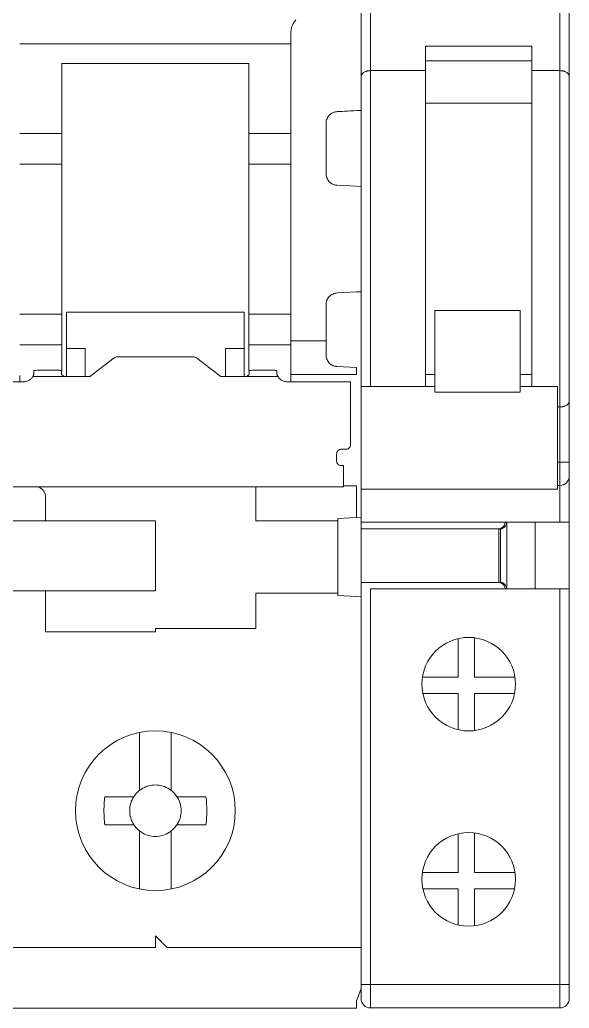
# Model space of a CAD drawing. Header units: millimetres. Extents: x 4137 to 6698, y 1400 to 3585.
# Drawn here: x 4660.75 to 4684.25, y 2326.03 to 2368.31 of the extents above; entities that cross this region are included whole.
import ezdxf

# ---------------------------------------------------------------- set-up
doc = ezdxf.new("R2010")
doc.units = ezdxf.units.MM
doc.layers.add('000-PI-Oprema', color=30, linetype='Continuous', lineweight=5)

msp = doc.modelspace()

# ---------------------------------------------------------------- linework, layer by layer
at = {"layer": '000-PI-Oprema', "color": 0, "linetype": 'ByBlock', "lineweight": 0}
for p, q in [((4675.348, 2365.88), (4675.348, 2392.491)), ((4675.748, 2366.135), (4675.748, 2392.491)), ((4683.848, 2366.135), (4683.848, 2392.491)), ((4684.248, 2392.491), (4684.248, 2365.88)), ((4684.248, 2392.491), (4684.248, 2365.88)), ((4678.098, 2366.135), (4678.098, 2367.176)), ((4682.648, 2367.176), (4678.098, 2367.176)), ((4682.648, 2367.176), (4682.648, 2366.135)), ((4682.648, 2366.561), (4678.098, 2366.561)), ((4675.348, 2352.631), (4675.348, 2365.88)), ((4678.098, 2366.135), (4675.748, 2366.135)), ((4675.748, 2366.135), (4675.748, 2352.631)), ((4678.098, 2366.135), (4678.098, 2352.631)), ((4683.848, 2366.135), (4682.648, 2366.135)), ((4682.648, 2352.631), (4682.648, 2366.135)), ((4683.848, 2351.747), (4683.848, 2366.135)), ((4684.248, 2365.88), (4684.248, 2352.002)), ((4682.648, 2364.747), (4678.098, 2364.747)), ((4682.648, 2364.741), (4678.098, 2364.741)), ((4680.748, 2364.747), (4680.748, 2364.741)), ((4678.498, 2355.882), (4678.498, 2352.384)), ((4682.148, 2355.882), (4678.498, 2355.882)), ((4682.148, 2355.882), (4682.148, 2352.384)), ((4678.098, 2353.141), (4678.498, 2353.141)), ((4678.498, 2353.135), (4678.098, 2353.135)), ((4682.148, 2353.141), (4682.648, 2353.141)), ((4682.648, 2353.135), (4682.148, 2353.135)), ((4675.348, 2327.041), (4675.348, 2352.631)), ((4678.498, 2352.631), (4675.348, 2352.631)), ((4683.748, 2352.631), (4682.148, 2352.631)), ((4683.748, 2352.631), (4683.748, 2348.231)), ((4682.148, 2352.384), (4678.498, 2352.384)), ((4684.248, 2352.002), (4684.248, 2349.391)), ((4683.848, 2351.747), (4683.748, 2351.747)), ((4683.848, 2349.391), (4683.848, 2351.747)), ((4683.748, 2349.391), (4683.848, 2349.391)), ((4684.248, 2349.391), (4683.848, 2349.391)), ((4683.848, 2348.391), (4683.848, 2349.391)), ((4684.248, 2349.391), (4684.248, 2348.791)), ((4684.248, 2348.791), (4684.248, 2346.816)), ((4675.348, 2348.231), (4683.748, 2348.231)), ((4683.748, 2348.391), (4683.848, 2348.391)), ((4683.848, 2346.816), (4683.848, 2348.391)), ((4675.348, 2346.816), (4683.848, 2346.816)), ((4681.574, 2346.816), (4681.574, 2343.966)), ((4682.796, 2346.816), (4682.796, 2343.966)), ((4682.798, 2346.816), (4682.798, 2343.966)), ((4684.248, 2346.816), (4683.848, 2346.816)), ((4684.248, 2346.816), (4684.248, 2343.966)), ((4675.348, 2346.541), (4681.241, 2346.541)), ((4681.241, 2346.541), (4681.312, 2346.541)), ((4681.241, 2346.541), (4681.241, 2344.241)), ((4681.312, 2346.541), (4681.312, 2344.241)), ((4681.326, 2346.541), (4681.312, 2346.541)), ((4681.241, 2344.241), (4675.348, 2344.241)), ((4681.312, 2344.241), (4681.241, 2344.241)), ((4681.326, 2344.241), (4681.312, 2344.241)), ((4675.748, 2343.966), (4683.848, 2343.966)), ((4675.748, 2327.041), (4675.748, 2343.966)), ((4683.848, 2343.966), (4684.248, 2343.966)), ((4683.848, 2327.041), (4683.848, 2343.966)), ((4684.248, 2343.966), (4684.248, 2327.041)), ((4679.497, 2341.84), (4679.497, 2340.191)), ((4680.197, 2341.876), (4680.197, 2340.191)), ((4677.97, 2340.191), (4679.497, 2340.191)), ((4680.197, 2340.191), (4681.925, 2340.191)), ((4679.497, 2339.491), (4677.988, 2339.491)), ((4679.497, 2339.491), (4679.497, 2337.943)), ((4680.197, 2337.907), (4680.197, 2339.491)), ((4681.907, 2339.491), (4680.197, 2339.491)), ((4679.497, 2333.49), (4679.497, 2331.841)), ((4680.197, 2333.526), (4680.197, 2331.841)), ((4677.97, 2331.841), (4679.497, 2331.841)), ((4680.197, 2331.841), (4681.925, 2331.841)), ((4677.988, 2331.141), (4679.497, 2331.141)), ((4679.497, 2331.141), (4679.497, 2329.593)), ((4680.197, 2329.557), (4680.197, 2331.141)), ((4681.907, 2331.141), (4680.197, 2331.141)), ((4675.348, 2326.441), (4675.348, 2327.041)), ((4675.748, 2327.041), (4675.348, 2327.041)), ((4675.748, 2327.041), (4683.848, 2327.041)), ((4675.748, 2326.041), (4675.748, 2327.041)), ((4684.248, 2327.041), (4683.848, 2327.041)), ((4683.848, 2326.041), (4683.848, 2327.041)), ((4684.248, 2327.041), (4684.248, 2326.441)), ((4675.748, 2326.041), (4683.848, 2326.041))]:
    msp.add_line(p, q, dxfattribs=at)
at = {"layer": '000-PI-Oprema', "color": 0, "lineweight": 0}
for p, q in [((4672.348, 2367.28), (4660.748, 2367.28)), ((4662.548, 2365.61), (4662.548, 2366.434)), ((4670.548, 2366.434), (4662.548, 2366.434)), ((4670.548, 2366.434), (4670.548, 2365.61)), ((4662.548, 2365.61), (4662.548, 2363.445)), ((4670.548, 2363.445), (4670.548, 2365.61)), ((4675.348, 2364.052), (4675.348, 2361.178)), ((4660.748, 2363.445), (4662.548, 2363.445)), ((4662.548, 2363.445), (4662.548, 2362.135)), ((4670.548, 2362.135), (4670.548, 2363.445)), ((4670.548, 2363.445), (4672.348, 2363.445)), ((4662.548, 2362.135), (4660.748, 2362.135)), ((4662.548, 2362.135), (4662.548, 2355.722)), ((4670.548, 2355.722), (4670.548, 2362.135)), ((4672.348, 2362.135), (4670.548, 2362.135)), ((4674.322, 2361.232), (4675.148, 2361.189)), ((4675.148, 2361.189), (4675.348, 2361.178)), ((4675.148, 2356.668), (4674.322, 2356.625)), ((4675.348, 2356.679), (4675.148, 2356.668)), ((4675.348, 2356.679), (4675.348, 2355.505)), ((4660.748, 2355.722), (4662.548, 2355.722)), ((4662.548, 2355.722), (4662.548, 2354.412)), ((4662.748, 2354.248), (4662.748, 2355.799)), ((4662.748, 2355.799), (4670.348, 2355.799)), ((4670.348, 2355.799), (4670.348, 2354.248)), ((4670.548, 2355.8), (4670.543, 2355.8)), ((4670.548, 2354.412), (4670.548, 2355.722)), ((4670.548, 2355.722), (4672.348, 2355.722)), ((4662.548, 2354.412), (4660.748, 2354.412)), ((4662.548, 2354.412), (4662.548, 2353.308)), ((4670.548, 2353.287), (4670.548, 2354.412)), ((4670.548, 2354.412), (4672.348, 2354.412)), ((4673.848, 2354.578), (4672.348, 2354.578)), ((4662.748, 2354.248), (4663.548, 2354.248)), ((4662.748, 2353.046), (4662.748, 2354.248)), ((4663.548, 2354.248), (4663.548, 2353.046)), ((4669.548, 2354.248), (4670.348, 2354.248)), ((4669.548, 2353.046), (4669.548, 2354.248)), ((4670.348, 2354.248), (4670.348, 2353.046)), ((4663.806, 2353.091), (4664.789, 2353.844)), ((4664.931, 2353.889), (4668.165, 2353.889)), ((4668.306, 2353.844), (4669.289, 2353.091)), ((4674.322, 2353.475), (4675.148, 2353.432)), ((4660.748, 2353.099), (4660.748, 2352.817)), ((4661.347, 2353.223), (4661.347, 2353.302)), ((4662.331, 2353.319), (4661.547, 2353.319)), ((4662.531, 2353.302), (4662.531, 2353.223)), ((4670.565, 2353.223), (4670.565, 2353.302)), ((4671.548, 2353.319), (4670.765, 2353.319)), ((4671.748, 2353.302), (4671.748, 2353.223)), ((4672.348, 2352.828), (4672.348, 2353.251)), ((4675.148, 2353.132), (4672.348, 2353.132)), ((4654.648, 2352.817), (4660.847, 2352.817)), ((4661.306, 2353.046), (4662.731, 2353.046)), ((4663.665, 2353.046), (4662.731, 2353.046)), ((4670.365, 2353.046), (4669.431, 2353.046)), ((4671.79, 2353.046), (4670.365, 2353.046)), ((4672.248, 2352.817), (4674.898, 2352.817)), ((4674.898, 2352.817), (4674.898, 2352.204)), ((4674.898, 2350.138), (4674.898, 2351.547)), ((4674.298, 2349.74), (4674.298, 2349.441)), ((4674.698, 2349.939), (4674.498, 2349.939)), ((4674.498, 2349.241), (4674.598, 2349.241)), ((4674.598, 2349.152), (4674.598, 2349.241)), ((4675.348, 2349.545), (4675.348, 2349.378)), ((4675.348, 2349.228), (4675.348, 2347.031)), ((4644.998, 2348.331), (4670.498, 2348.331)), ((4670.498, 2348.33), (4674.598, 2348.33)), ((4670.848, 2348.33), (4670.848, 2346.878)), ((4675.148, 2348.378), (4674.598, 2348.378)), ((4675.148, 2348.378), (4675.148, 2347.02)), ((4661.848, 2346.878), (4661.848, 2347.878)), ((4658.748, 2346.878), (4661.848, 2346.878)), ((4662.248, 2346.878), (4661.848, 2346.878)), ((4666.548, 2346.878), (4662.248, 2346.878)), ((4666.548, 2343.878), (4666.548, 2346.878)), ((4671.248, 2346.878), (4670.848, 2346.878)), ((4671.248, 2346.878), (4674.348, 2346.878)), ((4674.348, 2346.978), (4675.148, 2347.02)), ((4674.348, 2346.878), (4674.348, 2346.978)), ((4674.348, 2343.778), (4674.348, 2346.878)), ((4675.348, 2347.031), (4675.148, 2347.02)), ((4675.348, 2347.031), (4675.348, 2343.626)), ((4684.248, 2344.778), (4684.243, 2344.783)), ((4675.353, 2344.578), (4675.348, 2344.578)), ((4661.848, 2343.878), (4658.748, 2343.878)), ((4661.848, 2342.128), (4661.848, 2343.878)), ((4661.848, 2343.878), (4662.248, 2343.878)), ((4662.248, 2343.878), (4666.548, 2343.878)), ((4671.248, 2343.778), (4670.848, 2343.778)), ((4670.848, 2342.278), (4670.848, 2343.778)), ((4671.248, 2343.778), (4674.348, 2343.778)), ((4674.348, 2343.678), (4674.348, 2343.778)), ((4675.148, 2343.636), (4674.348, 2343.678)), ((4675.348, 2343.626), (4675.148, 2343.636)), ((4675.348, 2343.626), (4675.348, 2329.478)), ((4666.548, 2342.128), (4661.848, 2342.128)), ((4666.548, 2342.278), (4666.548, 2342.128)), ((4666.548, 2342.278), (4670.848, 2342.278)), ((4675.348, 2339.978), (4675.353, 2339.978)), ((4684.243, 2339.773), (4684.248, 2339.778)), ((4665.873, 2337.829), (4665.873, 2337.755)), ((4667.223, 2337.755), (4667.223, 2337.829)), ((4665.873, 2337.755), (4665.873, 2335.635)), ((4667.223, 2335.347), (4667.223, 2337.755)), ((4664.384, 2335.078), (4665.242, 2335.078)), ((4668.712, 2335.078), (4667.854, 2335.078)), ((4665.242, 2333.878), (4664.384, 2333.878)), ((4668.712, 2333.878), (4667.854, 2333.878)), ((4665.873, 2333.322), (4665.873, 2331.202)), ((4667.223, 2331.202), (4667.223, 2333.322)), ((4665.873, 2331.202), (4665.873, 2331.128)), ((4667.223, 2331.128), (4667.223, 2331.202)), ((4675.348, 2329.478), (4675.348, 2326.878)), ((4666.548, 2328.628), (4657.748, 2328.628)), ((4675.348, 2328.628), (4667.048, 2328.628)), ((4675.348, 2326.878), (4675.148, 2326.328)), ((4662.748, 2326.028), (4657.948, 2326.028)), ((4662.748, 2326.028), (4670.368, 2326.028)), ((4675.148, 2326.028), (4670.368, 2326.028))]:
    msp.add_line(p, q, dxfattribs=at)
at = {"layer": '000-PI-Oprema', "color": 0, "linetype": 'ByBlock', "lineweight": 0}
for centre in [(4679.948, 2339.891), (4679.948, 2331.541)]:
    msp.add_circle(centre, 2, dxfattribs=at)
at = {"layer": '000-PI-Oprema', "color": 0, "lineweight": 0}
msp.add_circle((4666.548, 2334.478), 3.418, dxfattribs=at)
at = {"layer": '000-PI-Oprema', "color": 0, "linetype": 'ByBlock', "lineweight": 0}
for centre, start, end in [((4683.848, 2348.791), 270, 0), ((4675.748, 2326.441), 180, 270), ((4683.848, 2326.441), 270, 0)]:
    msp.add_arc(centre, 0.4, start, end, dxfattribs=at)
at = {"layer": '000-PI-Oprema', "color": 0, "lineweight": 0}
for centre, radius, start, end in [((4661.348, 2347.878), 0.5, 0, 64.7859), ((4666.548, 2334.478), 1.1, 123.0557, 133.0681), ((4666.548, 2334.478), 1.1, 46.9319, 56.9443), ((4666.548, 2334.478), 1.1, 136.9319, 146.9443), ((4666.548, 2334.478), 1.1, 135, 136.9319), ((4666.548, 2334.478), 1.1, 133.0681, 135), ((4666.548, 2334.478), 1.1, 45, 46.9319), ((4666.548, 2334.478), 1.1, 43.0681, 45), ((4666.548, 2334.478), 1.1, 33.0557, 43.0681), ((4666.548, 2334.478), 1.1, 213.0557, 223.0681), ((4666.548, 2334.478), 1.1, 223.0681, 225), ((4666.548, 2334.478), 1.1, 225, 226.9319), ((4666.548, 2334.478), 1.1, 226.9319, 236.9443), ((4666.548, 2334.478), 1.1, 303.0557, 313.0681), ((4666.548, 2334.478), 1.1, 313.0681, 315), ((4666.548, 2334.478), 1.1, 315, 316.9319), ((4666.548, 2334.478), 1.1, 316.9319, 326.9443)]:
    msp.add_arc(centre, radius, start, end, dxfattribs=at)
for points, knots in [([(4672.348, 2367.821), (4672.349, 2367.842), (4672.351, 2367.886), (4672.365, 2367.952), (4672.387, 2368.018), (4672.416, 2368.085), (4672.467, 2368.184), (4672.514, 2368.259), (4672.548, 2368.311)], [0, 0, 0, 0, 0.117336, 0.242611, 0.377617, 0.505972, 0.652001, 1, 1, 1, 1]), ([(4675.348, 2368.311), (4675.348, 2368.279), (4675.348, 2368.215), (4675.348, 2368.119), (4675.348, 2368.024), (4675.348, 2367.897), (4675.348, 2367.741), (4675.348, 2367.565), (4675.348, 2367.405), (4675.348, 2367.268), (4675.348, 2367.152), (4675.348, 2367.097), (4675.348, 2367.07)], [0, 0, 0, 0, 0.061391, 0.122427, 0.18342, 0.24468, 0.372209, 0.500076, 0.627605, 0.755472, 0.877481, 1, 1, 1, 1]), ([(4672.348, 2367.667), (4672.348, 2367.677), (4672.348, 2367.696), (4672.348, 2367.733), (4672.348, 2367.774), (4672.348, 2367.806), (4672.348, 2367.821)], [0, 0, 0, 0, 0.251193, 0.5, 0.748807, 1, 1, 1, 1]), ([(4672.348, 2364.606), (4672.348, 2364.689), (4672.348, 2364.856), (4672.348, 2365.097), (4672.348, 2365.332), (4672.348, 2365.559), (4672.348, 2365.779), (4672.348, 2365.992), (4672.348, 2366.198), (4672.348, 2366.462), (4672.348, 2366.771), (4672.348, 2367.108), (4672.348, 2367.411), (4672.348, 2367.582), (4672.348, 2367.667)], [0, 0, 0, 0, 0.062754, 0.125301, 0.187708, 0.250043, 0.312375, 0.374772, 0.437302, 0.500033, 0.625237, 0.749935, 0.874674, 1, 1, 1, 1]), ([(4675.348, 2367.07), (4675.348, 2367.033), (4675.348, 2366.959), (4675.348, 2366.839), (4675.348, 2366.713), (4675.348, 2366.579), (4675.348, 2366.437), (4675.348, 2366.288), (4675.348, 2366.132), (4675.348, 2365.914), (4675.348, 2365.626), (4675.348, 2365.254), (4675.348, 2364.858), (4675.348, 2364.576), (4675.348, 2364.434)], [0, 0, 0, 0, 0.062728, 0.125272, 0.18769, 0.250045, 0.312396, 0.374803, 0.437328, 0.500029, 0.625194, 0.749922, 0.874696, 1, 1, 1, 1]), ([(4672.348, 2363.212), (4672.348, 2363.283), (4672.348, 2363.425), (4672.348, 2363.633), (4672.348, 2363.837), (4672.348, 2364.037), (4672.348, 2364.231), (4672.348, 2364.422), (4672.348, 2364.544), (4672.348, 2364.606)], [0, 0, 0, 0, 0.143512, 0.28637, 0.428834, 0.571166, 0.71363, 0.856488, 1, 1, 1, 1]), ([(4674.322, 2364.382), (4674.303, 2364.38), (4674.266, 2364.377), (4674.21, 2364.364), (4674.154, 2364.345), (4674.1, 2364.318), (4674.047, 2364.284), (4673.992, 2364.237), (4673.935, 2364.17), (4673.886, 2364.083), (4673.854, 2363.984), (4673.85, 2363.916), (4673.848, 2363.882)], [0, 0, 0, 0, 0.067869, 0.138425, 0.211987, 0.288836, 0.369219, 0.453352, 0.573685, 0.721104, 0.860335, 1, 1, 1, 1]), ([(4673.848, 2363.882), (4673.848, 2363.817), (4673.848, 2363.685), (4673.848, 2363.484), (4673.848, 2363.347), (4673.848, 2363.279)], [0, 0, 0, 0, 0.333419, 0.666581, 1, 1, 1, 1]), ([(4672.348, 2354.645), (4672.348, 2354.759), (4672.348, 2354.987), (4672.348, 2355.332), (4672.348, 2355.68), (4672.348, 2356.031), (4672.348, 2356.384), (4672.348, 2356.981), (4672.348, 2357.828), (4672.348, 2358.928), (4672.348, 2360.028), (4672.348, 2360.995), (4672.348, 2361.827), (4672.348, 2362.527), (4672.348, 2362.983), (4672.348, 2363.212)], [0, 0, 0, 0, 0.041431, 0.082793, 0.124119, 0.165441, 0.206793, 0.248207, 0.374079, 0.500012, 0.625883, 0.751817, 0.834548, 0.917188, 1, 1, 1, 1]), ([(4673.848, 2363.279), (4673.848, 2363.177), (4673.848, 2362.974), (4673.848, 2362.667), (4673.848, 2362.357), (4673.848, 2362.046), (4673.848, 2361.836), (4673.848, 2361.731)], [0, 0, 0, 0, 0.200123, 0.400061, 0.599939, 0.799877, 1, 1, 1, 1]), ([(4674.322, 2361.232), (4674.301, 2361.234), (4674.259, 2361.238), (4674.198, 2361.253), (4674.129, 2361.279), (4674.056, 2361.321), (4673.984, 2361.384), (4673.925, 2361.458), (4673.881, 2361.544), (4673.853, 2361.636), (4673.849, 2361.699), (4673.848, 2361.731)], [0, 0, 0, 0, 0.082209, 0.16366, 0.245689, 0.369303, 0.493372, 0.618767, 0.744744, 0.872104, 1, 1, 1, 1]), ([(4675.348, 2361.178), (4675.348, 2361.072), (4675.348, 2360.86), (4675.348, 2360.54), (4675.348, 2360.219), (4675.348, 2359.897), (4675.348, 2359.575), (4675.348, 2359.252), (4675.348, 2358.848), (4675.348, 2358.363), (4675.348, 2357.799), (4675.348, 2357.236), (4675.348, 2356.865), (4675.348, 2356.679)], [0, 0, 0, 0, 0.071572, 0.143012, 0.214372, 0.285701, 0.357051, 0.428472, 0.500015, 0.625079, 0.749917, 0.8748, 1, 1, 1, 1]), ([(4673.848, 2356.125), (4673.848, 2356.147), (4673.85, 2356.189), (4673.863, 2356.252), (4673.886, 2356.323), (4673.925, 2356.398), (4673.984, 2356.473), (4674.056, 2356.536), (4674.138, 2356.582), (4674.228, 2356.615), (4674.29, 2356.621), (4674.322, 2356.625)], [0, 0, 0, 0, 0.085573, 0.170275, 0.255463, 0.381339, 0.506835, 0.630803, 0.754517, 0.877108, 1, 1, 1, 1]), ([(4673.848, 2356.125), (4673.848, 2356.021), (4673.848, 2355.811), (4673.848, 2355.5), (4673.848, 2355.19), (4673.848, 2354.882), (4673.848, 2354.679), (4673.848, 2354.578)], [0, 0, 0, 0, 0.200123, 0.400061, 0.599939, 0.799877, 1, 1, 1, 1]), ([(4675.348, 2355.528), (4675.348, 2355.514), (4675.348, 2355.486), (4675.348, 2355.264), (4675.348, 2354.916), (4675.348, 2354.459), (4675.348, 2354.076), (4675.348, 2353.805)], [0, 0, 0, 0, 0.201961, 0.403921, 0.605881, 0.807842, 1, 1, 1, 1]), ([(4672.348, 2353.251), (4672.348, 2353.313), (4672.348, 2353.435), (4672.348, 2353.626), (4672.348, 2353.82), (4672.348, 2354.02), (4672.348, 2354.223), (4672.348, 2354.432), (4672.348, 2354.574), (4672.348, 2354.645)], [0, 0, 0, 0, 0.143512, 0.28637, 0.428834, 0.571166, 0.71363, 0.856488, 1, 1, 1, 1]), ([(4673.848, 2354.578), (4673.848, 2354.51), (4673.848, 2354.373), (4673.848, 2354.171), (4673.848, 2354.04), (4673.848, 2353.974)], [0, 0, 0, 0, 0.333419, 0.666581, 1, 1, 1, 1]), ([(4674.322, 2353.475), (4674.302, 2353.477), (4674.264, 2353.48), (4674.207, 2353.493), (4674.142, 2353.517), (4674.07, 2353.555), (4673.996, 2353.615), (4673.933, 2353.689), (4673.885, 2353.777), (4673.854, 2353.873), (4673.85, 2353.941), (4673.848, 2353.974)], [0, 0, 0, 0, 0.070997, 0.142096, 0.214572, 0.332081, 0.453288, 0.585757, 0.721078, 0.860541, 1, 1, 1, 1]), ([(4661.347, 2353.173), (4661.347, 2353.164), (4661.346, 2353.147), (4661.338, 2353.116), (4661.325, 2353.083), (4661.312, 2353.059), (4661.306, 2353.046)], [0, 0, 0, 0, 0.256458, 0.506841, 0.753776, 1, 1, 1, 1]), ([(4661.347, 2353.302), (4661.347, 2353.306), (4661.369, 2353.311), (4661.443, 2353.317), (4661.495, 2353.319), (4661.547, 2353.319)], [0, 0, 0, 0, 0.5, 0.5, 1, 1, 1, 1]), ([(4662.531, 2353.302), (4662.53, 2353.303), (4662.528, 2353.305), (4662.517, 2353.308), (4662.498, 2353.311), (4662.465, 2353.315), (4662.41, 2353.318), (4662.357, 2353.319), (4662.331, 2353.319)], [0, 0, 0, 0, 0.128148, 0.251094, 0.373747, 0.501054, 0.748354, 1, 1, 1, 1]), ([(4662.731, 2353.046), (4662.717, 2353.047), (4662.69, 2353.048), (4662.652, 2353.057), (4662.617, 2353.071), (4662.577, 2353.096), (4662.538, 2353.133), (4662.533, 2353.16), (4662.531, 2353.173)], [0, 0, 0, 0, 0.128818, 0.251822, 0.37424, 0.501366, 0.746636, 1, 1, 1, 1]), ([(4663.806, 2353.091), (4663.796, 2353.085), (4663.777, 2353.071), (4663.742, 2353.057), (4663.704, 2353.048), (4663.678, 2353.047), (4663.665, 2353.046)], [0, 0, 0, 0, 0.25487, 0.5, 0.74513, 1, 1, 1, 1]), ([(4669.431, 2353.046), (4669.417, 2353.047), (4669.391, 2353.048), (4669.353, 2353.057), (4669.319, 2353.071), (4669.299, 2353.085), (4669.289, 2353.091)], [0, 0, 0, 0, 0.25487, 0.5, 0.74513, 1, 1, 1, 1]), ([(4670.565, 2353.173), (4670.564, 2353.166), (4670.563, 2353.154), (4670.552, 2353.132), (4670.534, 2353.111), (4670.501, 2353.083), (4670.445, 2353.053), (4670.392, 2353.049), (4670.365, 2353.046)], [0, 0, 0, 0, 0.130698, 0.254597, 0.376443, 0.501216, 0.749391, 1, 1, 1, 1]), ([(4670.565, 2353.302), (4670.565, 2353.306), (4670.586, 2353.311), (4670.66, 2353.317), (4670.712, 2353.319), (4670.765, 2353.319)], [0, 0, 0, 0, 0.5, 0.5, 1, 1, 1, 1]), ([(4671.748, 2353.302), (4671.747, 2353.303), (4671.746, 2353.305), (4671.734, 2353.308), (4671.716, 2353.311), (4671.682, 2353.315), (4671.627, 2353.318), (4671.575, 2353.319), (4671.548, 2353.319)], [0, 0, 0, 0, 0.128148, 0.251094, 0.373747, 0.501054, 0.748354, 1, 1, 1, 1]), ([(4671.79, 2353.046), (4671.783, 2353.059), (4671.77, 2353.083), (4671.758, 2353.116), (4671.749, 2353.147), (4671.748, 2353.164), (4671.748, 2353.173)], [0, 0, 0, 0, 0.246224, 0.493159, 0.743542, 1, 1, 1, 1]), ([(4675.348, 2353.423), (4675.348, 2353.351), (4675.348, 2353.209), (4675.348, 2353.002), (4675.348, 2352.801), (4675.348, 2352.606), (4675.348, 2352.417), (4675.348, 2352.235), (4675.348, 2352.058), (4675.348, 2351.832), (4675.348, 2351.565), (4675.348, 2351.275), (4675.348, 2351.012), (4675.348, 2350.862), (4675.348, 2350.787)], [0, 0, 0, 0, 0.062728, 0.125272, 0.18769, 0.250045, 0.312396, 0.374803, 0.437328, 0.500029, 0.625194, 0.749922, 0.874696, 1, 1, 1, 1]), ([(4661.306, 2353.046), (4661.295, 2353.03), (4661.274, 2352.996), (4661.231, 2352.951), (4661.18, 2352.912), (4661.104, 2352.867), (4660.993, 2352.826), (4660.896, 2352.82), (4660.847, 2352.817)], [0, 0, 0, 0, 0.126929, 0.250928, 0.374602, 0.500576, 0.748126, 1, 1, 1, 1]), ([(4672.248, 2352.817), (4672.223, 2352.817), (4672.175, 2352.819), (4672.104, 2352.831), (4672.037, 2352.851), (4671.953, 2352.887), (4671.859, 2352.948), (4671.813, 2353.013), (4671.79, 2353.046)], [0, 0, 0, 0, 0.126929, 0.250928, 0.374602, 0.500576, 0.748126, 1, 1, 1, 1]), ([(4675.348, 2350.787), (4675.348, 2350.774), (4675.348, 2350.748), (4675.348, 2350.7), (4675.348, 2350.647), (4675.348, 2350.568), (4675.348, 2350.452), (4675.348, 2350.293), (4675.348, 2350.116), (4675.348, 2349.93), (4675.348, 2349.738), (4675.348, 2349.61), (4675.348, 2349.545)], [0, 0, 0, 0, 0.061391, 0.122427, 0.18342, 0.24468, 0.372209, 0.500076, 0.627605, 0.755472, 0.877481, 1, 1, 1, 1]), ([(4674.698, 2349.939), (4674.711, 2349.94), (4674.737, 2349.941), (4674.775, 2349.953), (4674.81, 2349.971), (4674.849, 2350.004), (4674.89, 2350.059), (4674.895, 2350.112), (4674.898, 2350.138)], [0, 0, 0, 0, 0.128148, 0.251094, 0.373747, 0.501054, 0.748354, 1, 1, 1, 1]), ([(4674.498, 2349.939), (4674.445, 2349.939), (4674.393, 2349.917), (4674.319, 2349.844), (4674.298, 2349.792), (4674.298, 2349.74)], [0, 0, 0, 0, 0.5, 0.5, 1, 1, 1, 1]), ([(4674.298, 2349.441), (4674.298, 2349.389), (4674.319, 2349.337), (4674.393, 2349.263), (4674.445, 2349.241), (4674.498, 2349.241)], [0, 0, 0, 0, 0.5, 0.5, 1, 1, 1, 1]), ([(4675.348, 2349.378), (4675.348, 2349.365), (4675.348, 2349.339), (4675.348, 2349.302), (4675.348, 2349.266), (4675.348, 2349.235), (4675.348, 2349.23), (4675.348, 2349.228)], [0, 0, 0, 0, 0.169382, 0.332374, 0.500748, 0.7482, 1, 1, 1, 1]), ([(4674.598, 2349.152), (4674.598, 2349.035), (4674.598, 2348.803), (4674.598, 2348.526), (4674.598, 2348.353), (4674.598, 2348.346), (4674.598, 2348.33)], [0, 0, 0, 0, 0.264619, 0.529237, 0.793855, 1, 1, 1, 1]), ([(4667.148, 2335.4), (4667.059, 2335.458), (4666.961, 2335.503), (4666.758, 2335.563), (4666.654, 2335.578), (4666.442, 2335.578), (4666.337, 2335.563), (4666.186, 2335.518), (4666.136, 2335.499), (4666.063, 2335.466), (4666.039, 2335.454), (4666.004, 2335.435), (4665.993, 2335.428), (4665.976, 2335.418), (4665.967, 2335.413), (4665.959, 2335.408), (4665.953, 2335.404), (4665.949, 2335.403), (4665.948, 2335.4)], [0, 0, 0, 0, 0.25, 0.25, 0.5, 0.5, 0.75, 0.75, 0.875, 0.875, 0.9375, 0.9375, 0.96875, 0.96875, 0.984375, 0.992187, 0.992187, 1, 1, 1, 1]), ([(4664.384, 2335.078), (4664.36, 2334.879), (4664.348, 2334.679), (4664.348, 2334.378), (4664.351, 2334.278), (4664.36, 2334.128), (4664.364, 2334.078), (4664.37, 2334.003), (4664.374, 2333.966), (4664.379, 2333.922), (4664.381, 2333.9), (4664.382, 2333.891), (4664.383, 2333.885), (4664.385, 2333.881), (4664.384, 2333.878)], [0, 0, 0, 0, 0.5, 0.5, 0.75, 0.75, 0.875, 0.875, 0.9375, 0.96875, 0.984375, 0.992188, 0.992188, 1, 1, 1, 1]), ([(4665.626, 2335.078), (4665.51, 2334.9), (4665.448, 2334.692), (4665.448, 2334.266), (4665.51, 2334.057), (4665.626, 2333.879)], [0, 0, 0, 0, 0.5, 0.5, 1, 1, 1, 1]), ([(4667.47, 2333.878), (4667.586, 2334.057), (4667.648, 2334.266), (4667.648, 2334.689), (4667.587, 2334.9), (4667.47, 2335.079)], [0, 0, 0, 0, 0.5, 0.5, 1, 1, 1, 1]), ([(4665.948, 2333.556), (4666.126, 2333.441), (4666.334, 2333.379), (4666.758, 2333.378), (4666.97, 2333.441), (4667.148, 2333.556)], [0, 0, 0, 0, 0.5, 0.5, 1, 1, 1, 1]), ([(4666.548, 2329.128), (4666.548, 2329.107), (4666.548, 2329.065), (4666.548, 2329.004), (4666.548, 2328.932), (4666.548, 2328.852), (4666.548, 2328.773), (4666.548, 2328.708), (4666.548, 2328.662), (4666.548, 2328.634), (4666.548, 2328.63), (4666.548, 2328.628)], [0, 0, 0, 0, 0.080758, 0.160392, 0.240099, 0.368585, 0.500066, 0.628554, 0.760036, 0.877963, 1, 1, 1, 1]), ([(4666.548, 2329.128), (4666.568, 2329.108), (4666.606, 2329.07), (4666.658, 2329.018), (4666.702, 2328.974), (4666.759, 2328.917), (4666.826, 2328.85), (4666.903, 2328.773), (4666.966, 2328.71), (4667.012, 2328.663), (4667.042, 2328.634), (4667.046, 2328.63), (4667.048, 2328.628)], [0, 0, 0, 0, 0.090531, 0.16862, 0.234268, 0.287481, 0.430984, 0.554468, 0.680793, 0.795506, 0.900919, 1, 1, 1, 1]), ([(4675.148, 2326.028), (4675.148, 2326.028), (4675.148, 2326.082), (4675.148, 2326.219), (4675.148, 2326.271), (4675.148, 2326.328)], [0, 0, 0, 0, 0.5, 0.5, 0.737757, 0.737757, 0.737757, 0.737757])]:
    msp.add_open_spline(points, degree=3, knots=knots, dxfattribs=at)
at = {"layer": '000-PI-Oprema', "color": 0, "linetype": 'ByBlock', "lineweight": 0}
for points, knots in [([(4675.348, 2365.88), (4675.348, 2365.884), (4675.348, 2365.888), (4675.348, 2365.896), (4675.35, 2365.907), (4675.352, 2365.919), (4675.359, 2365.942), (4675.365, 2365.957), (4675.378, 2365.979), (4675.383, 2365.986), (4675.394, 2366.001), (4675.406, 2366.015), (4675.42, 2366.028), (4675.436, 2366.041), (4675.444, 2366.047), (4675.47, 2366.065), (4675.49, 2366.077), (4675.523, 2366.092), (4675.534, 2366.096), (4675.558, 2366.105), (4675.582, 2366.113), (4675.608, 2366.119), (4675.628, 2366.123), (4675.635, 2366.125), (4675.649, 2366.127), (4675.656, 2366.128), (4675.69, 2366.133), (4675.719, 2366.135), (4675.748, 2366.135)], [0, 0, 0, 0, 0.03125, 0.03125, 0.0625, 0.125, 0.125, 0.25, 0.25, 0.3125, 0.3125, 0.375, 0.4375, 0.4375, 0.5, 0.5, 0.625, 0.625, 0.6875, 0.6875, 0.75, 0.8125, 0.8125, 0.84375, 0.84375, 0.875, 0.875, 1, 1, 1, 1]), ([(4683.848, 2366.135), (4683.877, 2366.135), (4683.905, 2366.133), (4683.94, 2366.128), (4683.947, 2366.127), (4683.96, 2366.125), (4683.967, 2366.123), (4683.987, 2366.119), (4684.013, 2366.113), (4684.038, 2366.105), (4684.061, 2366.096), (4684.073, 2366.092), (4684.105, 2366.077), (4684.125, 2366.065), (4684.151, 2366.047), (4684.16, 2366.041), (4684.175, 2366.028), (4684.189, 2366.015), (4684.201, 2366.001), (4684.212, 2365.986), (4684.217, 2365.979), (4684.23, 2365.957), (4684.237, 2365.942), (4684.243, 2365.919), (4684.246, 2365.907), (4684.247, 2365.896), (4684.248, 2365.888), (4684.248, 2365.884), (4684.248, 2365.88)], [0, 0, 0, 0, 0.125, 0.125, 0.15625, 0.15625, 0.1875, 0.1875, 0.25, 0.3125, 0.3125, 0.375, 0.375, 0.5, 0.5, 0.5625, 0.5625, 0.625, 0.6875, 0.6875, 0.75, 0.75, 0.875, 0.875, 0.9375, 0.96875, 0.96875, 1, 1, 1, 1]), ([(4683.848, 2351.747), (4683.877, 2351.747), (4683.905, 2351.749), (4683.94, 2351.754), (4683.947, 2351.755), (4683.96, 2351.757), (4683.967, 2351.759), (4683.987, 2351.763), (4684.013, 2351.769), (4684.038, 2351.777), (4684.061, 2351.786), (4684.073, 2351.791), (4684.105, 2351.806), (4684.125, 2351.817), (4684.151, 2351.835), (4684.16, 2351.841), (4684.175, 2351.854), (4684.189, 2351.868), (4684.201, 2351.882), (4684.212, 2351.896), (4684.217, 2351.903), (4684.23, 2351.925), (4684.237, 2351.94), (4684.243, 2351.963), (4684.246, 2351.975), (4684.247, 2351.986), (4684.248, 2351.994), (4684.248, 2351.998), (4684.248, 2352.002)], [0, 0, 0, 0, 0.125, 0.125, 0.15625, 0.15625, 0.1875, 0.1875, 0.25, 0.3125, 0.3125, 0.375, 0.375, 0.5, 0.5, 0.5625, 0.5625, 0.625, 0.6875, 0.6875, 0.75, 0.75, 0.875, 0.875, 0.9375, 0.96875, 0.96875, 1, 1, 1, 1]), ([(4681.247, 2346.541), (4681.267, 2346.541), (4681.308, 2346.548), (4681.369, 2346.577), (4681.425, 2346.624), (4681.469, 2346.686), (4681.495, 2346.752), (4681.503, 2346.797), (4681.505, 2346.816)], [0, 0, 0, 0, 0.175586, 0.351172, 0.526758, 0.702344, 0.87793, 1, 1, 1, 1]), ([(4681.573, 2346.816), (4681.572, 2346.804), (4681.57, 2346.792), (4681.566, 2346.77), (4681.564, 2346.76), (4681.558, 2346.741), (4681.555, 2346.731), (4681.543, 2346.703), (4681.534, 2346.685), (4681.518, 2346.66), (4681.512, 2346.652), (4681.5, 2346.636), (4681.488, 2346.622), (4681.475, 2346.609), (4681.461, 2346.596), (4681.454, 2346.591), (4681.433, 2346.575), (4681.418, 2346.567), (4681.397, 2346.557), (4681.39, 2346.554), (4681.376, 2346.549), (4681.369, 2346.547), (4681.35, 2346.542), (4681.338, 2346.541), (4681.326, 2346.541)], [0, 0, 0, 0, 0.07828, 0.07828, 0.144117, 0.144117, 0.209954, 0.209954, 0.341628, 0.341628, 0.407465, 0.407465, 0.473303, 0.53914, 0.53914, 0.604977, 0.604977, 0.736651, 0.736651, 0.802488, 0.802488, 0.868326, 0.868326, 1, 1, 1, 1]), ([(4681.505, 2343.966), (4681.503, 2343.985), (4681.495, 2344.03), (4681.469, 2344.096), (4681.425, 2344.158), (4681.369, 2344.205), (4681.308, 2344.235), (4681.267, 2344.241), (4681.247, 2344.241)], [0, 0, 0, 0, 0.122057, 0.297646, 0.473234, 0.648823, 0.824411, 1, 1, 1, 1]), ([(4681.326, 2344.241), (4681.338, 2344.241), (4681.35, 2344.24), (4681.369, 2344.235), (4681.376, 2344.233), (4681.39, 2344.228), (4681.397, 2344.226), (4681.418, 2344.216), (4681.433, 2344.207), (4681.454, 2344.192), (4681.461, 2344.186), (4681.475, 2344.174), (4681.488, 2344.161), (4681.5, 2344.146), (4681.512, 2344.131), (4681.518, 2344.122), (4681.534, 2344.097), (4681.543, 2344.08), (4681.555, 2344.051), (4681.558, 2344.042), (4681.564, 2344.022), (4681.566, 2344.012), (4681.57, 2343.99), (4681.572, 2343.978), (4681.573, 2343.966)], [0, 0, 0, 0, 0.131674, 0.131674, 0.197511, 0.197511, 0.263348, 0.263348, 0.395022, 0.395022, 0.46086, 0.46086, 0.526697, 0.592534, 0.592534, 0.658371, 0.658371, 0.790045, 0.790045, 0.855882, 0.855882, 0.921719, 0.921719, 1, 1, 1, 1])]:
    msp.add_open_spline(points, degree=3, knots=knots, dxfattribs=at)
at = {"layer": '000-PI-Oprema', "color": 0, "lineweight": 0}
for points in [[(4674.322, 2364.382), (4674.597, 2364.396), (4674.872, 2364.411), (4675.348, 2364.434)], [(4675.348, 2364.052), (4675.348, 2364.283), (4675.348, 2364.419), (4675.348, 2364.434)], [(4664.789, 2353.844), (4664.826, 2353.873), (4664.878, 2353.889), (4664.931, 2353.889)], [(4668.165, 2353.889), (4668.217, 2353.889), (4668.269, 2353.873), (4668.306, 2353.844)], [(4675.348, 2353.423), (4675.348, 2353.438), (4675.348, 2353.574), (4675.348, 2353.805)], [(4661.347, 2353.223), (4661.347, 2353.218), (4661.347, 2353.201), (4661.347, 2353.173)], [(4662.531, 2353.173), (4662.531, 2353.201), (4662.531, 2353.218), (4662.531, 2353.223)], [(4670.565, 2353.223), (4670.565, 2353.218), (4670.565, 2353.201), (4670.565, 2353.173)], [(4671.748, 2353.173), (4671.748, 2353.201), (4671.748, 2353.218), (4671.748, 2353.223)], [(4675.148, 2353.132), (4675.148, 2353.229), (4675.148, 2353.33), (4675.148, 2353.432)], [(4674.898, 2351.547), (4674.898, 2351.782), (4674.898, 2352.023), (4674.898, 2352.204)], [(4665.873, 2335.635), (4665.873, 2335.597), (4665.873, 2335.558), (4665.873, 2335.347)], [(4665.242, 2335.078), (4665.365, 2335.078), (4665.492, 2335.078), (4665.626, 2335.078)], [(4667.854, 2335.078), (4667.73, 2335.078), (4667.604, 2335.078), (4667.47, 2335.078)], [(4668.712, 2335.078), (4668.76, 2334.68), (4668.76, 2334.277), (4668.712, 2333.878)], [(4665.242, 2333.878), (4665.365, 2333.878), (4665.492, 2333.878), (4665.626, 2333.878)], [(4665.873, 2333.61), (4665.873, 2333.399), (4665.873, 2333.36), (4665.873, 2333.322)], [(4667.223, 2333.61), (4667.223, 2333.399), (4667.223, 2333.36), (4667.223, 2333.322)], [(4667.47, 2333.878), (4667.604, 2333.878), (4667.73, 2333.878), (4667.854, 2333.878)]]:
    msp.add_open_spline(points, degree=3, dxfattribs=at)

doc.saveas('drawing.dxf')
